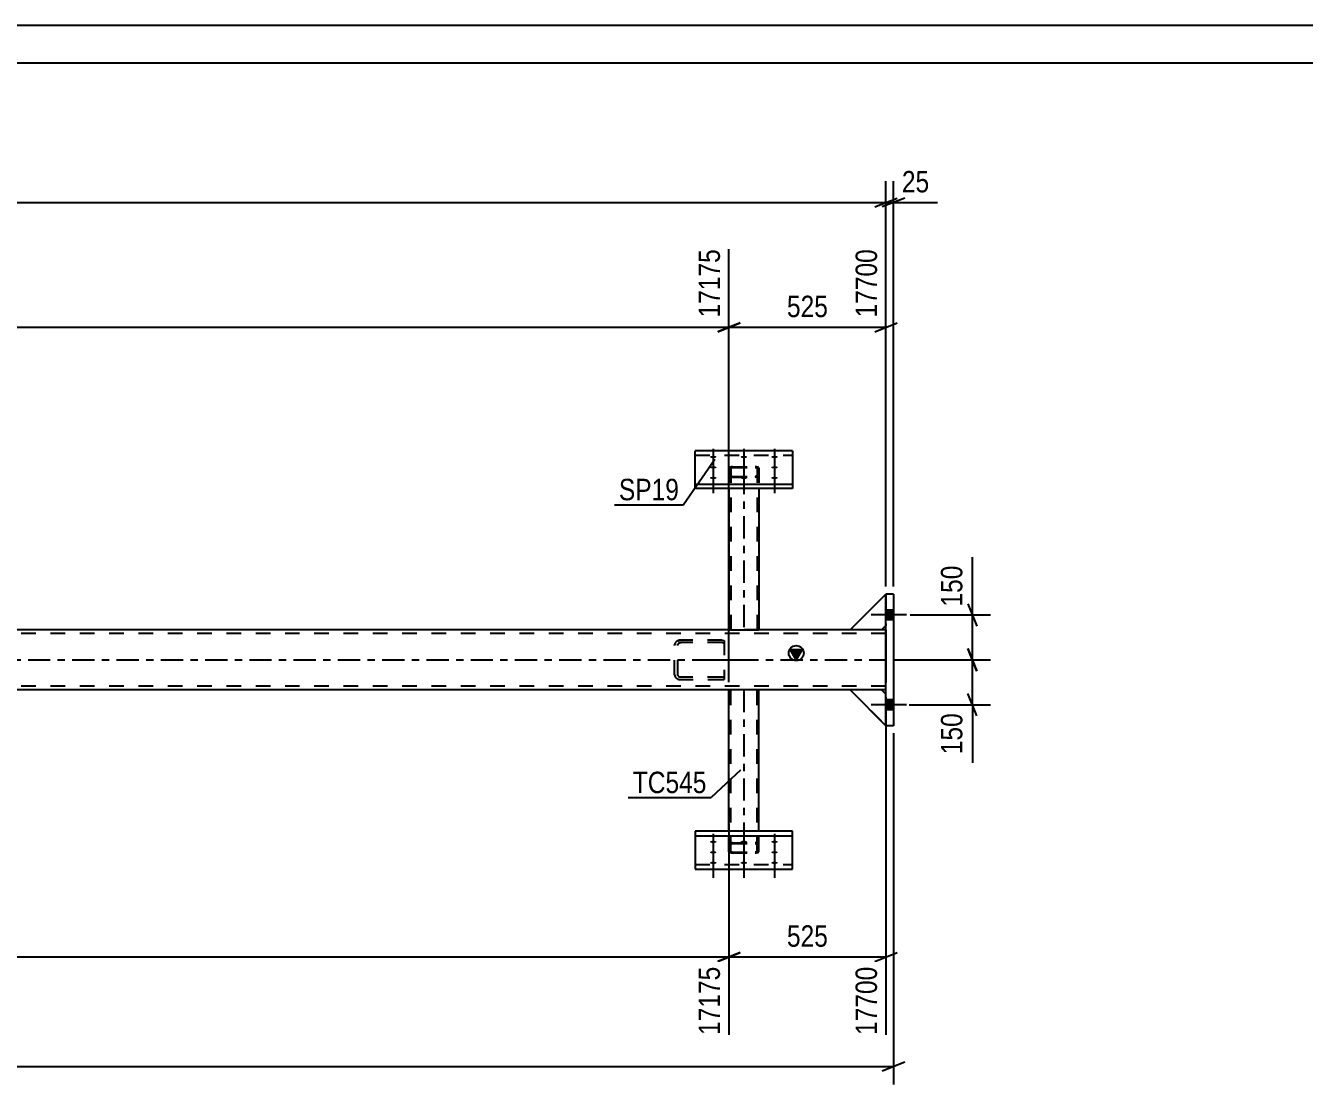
# Model space of a CAD drawing. Header units: millimetres. Extents: x 0 to 1189, y 0 to 841.
# Drawn here: x 591 to 762, y 699.5 to 841 of the extents above; entities that cross this region are included whole.
import ezdxf

# ---------------------------------------------------------------- set-up
doc = ezdxf.new("R2010")
doc.units = ezdxf.units.MM
doc.linetypes.add('DXK_LINE_DOT2', pattern=[3.9198, 1.9599, -1.9599])
doc.linetypes.add('DXK_LINE_DOT3', pattern=[5.9187, 2.979, -0.9799, 0.9799, -0.9799])
doc.styles.add('Arial Narrow', font='ARIALN.TTF', dxfattribs={"height": 0.2})

# ---------------------------------------------------------------- blocks, each defined once
blk = doc.blocks.new('Unknown-717048581-1135')
at = {"color": 5, "linetype": 'Continuous'}
for p, q in [((1189, 841), (0, 841)), ((1184, 836), (5, 836))]:
    blk.add_line(p, q, dxfattribs=at)
blk = doc.blocks.new('Part-717048581-5612 - 5482')
at = {"color": 7, "linetype": 'DXK_LINE_DOT2'}
for p, q in [((701.27, 760.24), (706.07, 765.04)), ((706.07, 765.04), (706.07, 760.84)), ((705.47, 760.24), (701.27, 760.24)), ((706.07, 760.84), (705.47, 760.24))]:
    blk.add_line(p, q, dxfattribs=at)
blk = doc.blocks.new('Part-717048581-5638 - 5482')
at = {"color": 2, "linetype": 'Continuous'}
for p, q in [((705.47, 752.24), (701.27, 752.24)), ((701.27, 752.24), (706.07, 747.44)), ((706.07, 751.64), (705.47, 752.24))]:
    blk.add_line(p, q, dxfattribs=at)
at = {"color": 7, "linetype": 'DXK_LINE_DOT2'}
blk.add_line((706.07, 747.44), (706.07, 751.64), dxfattribs=at)
blk = doc.blocks.new('Part-717048581-5499 - 5482')
at = {"color": 2, "linetype": 'Continuous'}
for p, q in [((685.07, 733.34), (685.07, 752.24)), ((689.07, 752.24), (685.07, 752.24)), ((689.07, 733.34), (689.07, 752.24))]:
    blk.add_line(p, q, dxfattribs=at)
at = {"color": 7, "linetype": 'DXK_LINE_DOT2'}
for p, q in [((685.31, 730.6), (685.31, 752.24)), ((688.76, 752.24), (688.77, 752.24)), ((688.77, 752.24), (688.81, 752.24)), ((688.81, 752.24), (688.83, 752.24)), ((688.83, 730.6), (688.83, 752.24)), ((685.07, 730.6), (685.07, 733.34)), ((689.07, 730.6), (689.07, 733.34)), ((685.11, 731.7), (685.07, 731.64)), ((685.07, 730.6), (685.11, 730.54)), ((685.21, 731.75), (685.11, 731.7)), ((685.11, 730.54), (685.21, 730.48)), ((685.37, 731.79), (685.21, 731.75)), ((685.21, 730.48), (685.37, 730.45)), ((685.31, 731.64), (685.33, 731.67)), ((685.33, 730.57), (685.31, 730.6)), ((685.33, 731.67), (685.38, 731.7)), ((685.38, 730.54), (685.33, 730.57)), ((685.55, 731.8), (685.37, 731.79)), ((685.37, 730.45), (685.55, 730.43)), ((685.38, 731.7), (685.46, 731.71)), ((685.46, 730.52), (685.38, 730.54)), ((685.46, 731.71), (685.55, 731.72)), ((685.55, 730.52), (685.46, 730.52)), ((685.55, 731.8), (688.59, 731.8)), ((685.55, 731.72), (688.59, 731.72)), ((685.55, 730.52), (688.59, 730.52)), ((685.55, 730.43), (688.59, 730.43)), ((688.77, 731.79), (688.59, 731.8)), ((688.59, 731.72), (688.68, 731.71)), ((688.68, 730.52), (688.59, 730.52)), ((688.59, 730.43), (688.77, 730.45)), ((688.68, 731.71), (688.76, 731.7)), ((688.76, 730.54), (688.68, 730.52)), ((688.76, 731.7), (688.81, 731.67)), ((688.81, 730.57), (688.76, 730.54)), ((688.93, 731.75), (688.77, 731.79)), ((688.77, 730.45), (688.93, 730.48)), ((688.81, 731.67), (688.83, 731.64)), ((688.83, 730.6), (688.81, 730.57)), ((689.03, 731.7), (688.93, 731.75)), ((688.93, 730.48), (689.03, 730.54)), ((689.07, 731.64), (689.03, 731.7)), ((689.03, 730.54), (689.07, 730.6))]:
    blk.add_line(p, q, dxfattribs=at)
at = {"color": 7, "linetype": 'DXK_LINE_DOT3'}
blk.add_line((687.07, 752.24), (687.07, 731.12), dxfattribs=at)
blk = doc.blocks.new('Part-717048581-5647 - 5482')
at = {"color": 2, "linetype": 'Continuous'}
for p, q in [((701.27, 760.24), (706.07, 765.04)), ((705.47, 760.24), (701.27, 760.24)), ((706.07, 760.84), (705.47, 760.24))]:
    blk.add_line(p, q, dxfattribs=at)
at = {"color": 7, "linetype": 'DXK_LINE_DOT2'}
blk.add_line((706.07, 760.84), (706.07, 765.04), dxfattribs=at)
blk = doc.blocks.new('Part-717048581-5516 - 5482')
at = {"color": 7, "linetype": 'DXK_LINE_DOT2'}
for p, q in [((677.87, 758.48), (677.81, 758.24)), ((677.81, 754.24), (677.81, 758.24)), ((678.24, 758.24), (678.28, 758.36)), ((678.24, 754.24), (678.24, 758.24)), ((684.17, 758.88), (678.33, 758.88)), ((684.17, 758.56), (678.33, 758.56)), ((678.68, 758.88), (678.35, 758.83)), ((678.52, 758.53), (678.68, 758.56)), ((684.17, 758.88), (684.43, 758.84)), ((684.17, 758.56), (684.34, 758.53)), ((684.34, 758.53), (684.43, 758.49)), ((684.43, 758.84), (684.43, 753.63)), ((677.81, 754.24), (677.87, 753.99)), ((678.28, 754.11), (678.24, 754.24)), ((684.17, 753.92), (678.33, 753.92)), ((678.33, 753.6), (684.17, 753.6)), ((678.35, 753.64), (678.68, 753.6)), ((678.68, 753.92), (678.52, 753.94)), ((684.34, 753.94), (684.17, 753.92)), ((684.17, 753.6), (684.43, 753.63)), ((684.43, 753.98), (684.34, 753.94))]:
    blk.add_line(p, q, dxfattribs=at)
at = {"color": 7, "linetype": 'DXK_LINE_DOT3'}
blk.add_line((681.08, 756.24), (688.28, 756.24), dxfattribs=at)
at = {"color": 7, "linetype": 'DXK_LINE_DOT2'}
for centre, radius, start, end in [((678.55, 758.05), 0.802, 104.5547, 147.5895), ((678.62, 758.14), 0.401, 104.5547, 147.5895), ((678.62, 754.33), 0.401, 212.4105, 255.4453), ((678.55, 754.42), 0.802, 212.4105, 255.4453)]:
    blk.add_arc(centre, radius, start, end, dxfattribs=at)
blk = doc.blocks.new('Part-717048581-5635 - 5482')
at = {"color": 7, "linetype": 'DXK_LINE_DOT2'}
for p, q in [((705.47, 752.24), (701.27, 752.24)), ((701.27, 752.24), (706.07, 747.44)), ((706.07, 751.64), (705.47, 752.24)), ((706.07, 747.44), (706.07, 751.64))]:
    blk.add_line(p, q, dxfattribs=at)
blk = doc.blocks.new('Part-717048581-5582 - 5482')
at = {"color": 2, "linetype": 'Continuous'}
for p, q in [((680.57, 779.13), (680.57, 784.18)), ((693.57, 784.18), (680.57, 784.18)), ((693.57, 784.18), (693.57, 779.13)), ((680.57, 779.73), (693.57, 779.73)), ((693.57, 779.13), (680.57, 779.13))]:
    blk.add_line(p, q, dxfattribs=at)
at = {"color": 7, "linetype": 'DXK_LINE_DOT2'}
blk.add_line((680.57, 783.58), (693.57, 783.58), dxfattribs=at)
blk = doc.blocks.new('Part-717048581-5529 - 5482')
at = {"color": 2, "linetype": 'Continuous'}
for p, q in [((693.57, 733.34), (680.57, 733.34)), ((680.57, 733.34), (680.57, 728.29)), ((680.57, 732.74), (693.57, 732.74)), ((693.57, 728.29), (693.57, 733.34)), ((680.57, 728.29), (693.57, 728.29))]:
    blk.add_line(p, q, dxfattribs=at)
at = {"color": 7, "linetype": 'DXK_LINE_DOT2'}
blk.add_line((680.57, 728.9), (693.57, 728.9), dxfattribs=at)
blk = doc.blocks.new('Part-717048581-5530 - 5482')
at = {"color": 7, "linetype": 'DXK_LINE_DOT2'}
for p, q in [((685.11, 781.94), (685.07, 781.87)), ((685.07, 781.87), (685.07, 779.13)), ((685.21, 781.99), (685.11, 781.94)), ((685.37, 782.02), (685.21, 781.99)), ((685.31, 781.87), (685.33, 781.9)), ((685.31, 781.87), (685.31, 760.24)), ((685.33, 781.9), (685.38, 781.93)), ((685.55, 782.04), (685.37, 782.02)), ((685.38, 781.93), (685.46, 781.95)), ((685.46, 781.95), (685.55, 781.95)), ((685.55, 782.04), (688.59, 782.04)), ((685.55, 781.95), (688.59, 781.95)), ((688.77, 782.02), (688.59, 782.04)), ((688.59, 781.95), (688.68, 781.95)), ((688.68, 781.95), (688.76, 781.93)), ((688.76, 781.93), (688.81, 781.9)), ((688.93, 781.99), (688.77, 782.02)), ((688.81, 781.9), (688.83, 781.87)), ((688.83, 781.87), (688.83, 760.24)), ((689.03, 781.94), (688.93, 781.99)), ((689.07, 781.87), (689.03, 781.94)), ((689.07, 781.87), (689.07, 779.13)), ((685.07, 780.83), (685.11, 780.77)), ((685.11, 780.77), (685.21, 780.72)), ((685.21, 780.72), (685.37, 780.68)), ((685.33, 780.8), (685.31, 780.83)), ((685.38, 780.77), (685.33, 780.8)), ((685.37, 780.68), (685.55, 780.67)), ((685.46, 780.76), (685.38, 780.77)), ((685.55, 780.75), (685.46, 780.76)), ((685.55, 780.75), (688.59, 780.75)), ((685.55, 780.67), (688.59, 780.67)), ((688.68, 780.76), (688.59, 780.75)), ((688.59, 780.67), (688.77, 780.68)), ((688.76, 780.77), (688.68, 780.76)), ((688.81, 780.8), (688.76, 780.77)), ((688.77, 780.68), (688.93, 780.72)), ((688.83, 780.83), (688.81, 780.8)), ((688.93, 780.72), (689.03, 780.77)), ((689.03, 780.77), (689.07, 780.83)), ((688.81, 760.24), (688.83, 760.24))]:
    blk.add_line(p, q, dxfattribs=at)
at = {"color": 7, "linetype": 'DXK_LINE_DOT3'}
blk.add_line((687.07, 781.35), (687.07, 760.24), dxfattribs=at)
at = {"color": 2, "linetype": 'Continuous'}
for p, q in [((685.07, 779.13), (685.07, 760.24)), ((689.07, 779.13), (689.07, 760.24)), ((685.07, 760.24), (689.03, 760.24)), ((689.07, 760.24), (689.03, 760.24))]:
    blk.add_line(p, q, dxfattribs=at)
blk = doc.blocks.new('Part-717048581-5644 - 5482')
at = {"color": 7, "linetype": 'DXK_LINE_DOT2'}
for p, q in [((701.27, 760.24), (706.07, 765.04)), ((706.07, 765.04), (706.07, 760.84)), ((705.47, 760.24), (701.27, 760.24)), ((706.07, 760.84), (705.47, 760.24))]:
    blk.add_line(p, q, dxfattribs=at)
blk = doc.blocks.new('Bolt-717048581-5535 - 5482')
at = {"linetype": 'Continuous'}
for points in [[(706.07, 762.9), (706.07, 761.58), (707.07, 761.58), (707.07, 762.9)], [(706.07, 762.9), (706.07, 761.58), (707.07, 761.58), (707.07, 762.9)], [(706.07, 750.9), (706.07, 749.58), (707.07, 749.58), (707.07, 750.9)], [(706.07, 750.9), (706.07, 749.58), (707.07, 749.58), (707.07, 750.9)]]:
    blk.add_hatch(color=1, dxfattribs=at).paths.add_polyline_path(points)
at = {"color": 1, "linetype": 'Continuous'}
for p, q in [((707.07, 762.9), (706.07, 762.9)), ((707.07, 762.9), (706.07, 762.9)), ((708.83, 762.24), (704.07, 762.24)), ((708.83, 762.24), (704.07, 762.24)), ((707.07, 761.58), (706.07, 761.58)), ((707.07, 761.58), (706.07, 761.58)), ((707.07, 750.9), (706.07, 750.9)), ((707.07, 750.9), (706.07, 750.9)), ((708.83, 750.24), (704.07, 750.24)), ((708.83, 750.24), (704.07, 750.24)), ((707.07, 749.58), (706.07, 749.58)), ((707.07, 749.58), (706.07, 749.58))]:
    blk.add_line(p, q, dxfattribs=at)
blk = doc.blocks.new('Part-717048581-5539 - 5482')
at = {"color": 2, "linetype": 'Continuous'}
for p, q in [((706.07, 747.44), (706.07, 765.04)), ((707.07, 765.04), (706.07, 765.04)), ((707.07, 765.04), (707.07, 747.44)), ((707.07, 747.44), (706.07, 747.44))]:
    blk.add_line(p, q, dxfattribs=at)
blk = doc.blocks.new('Part-717048581-5641 - 5482')
at = {"color": 7, "linetype": 'DXK_LINE_DOT2'}
for p, q in [((705.47, 752.24), (701.27, 752.24)), ((701.27, 752.24), (706.07, 747.44)), ((706.07, 751.64), (705.47, 752.24)), ((706.07, 747.44), (706.07, 751.64))]:
    blk.add_line(p, q, dxfattribs=at)
blk = doc.blocks.new('Bolt-717048581-5561 - 5482')
at = {"linetype": 'Continuous'}
for points in [[(682.97, 732.07), (683.06, 732.07), (683.15, 732.06), (683.23, 732.04), (683.3, 732.02), (683.35, 731.99), (683.39, 731.97), (683.41, 731.94), (683.41, 731.9), (683.39, 731.87), (683.35, 731.84), (683.3, 731.82), (683.23, 731.8), (683.15, 731.78), (683.06, 731.77), (682.97, 731.77), (682.88, 731.77), (682.79, 731.78), (682.71, 731.8), (682.64, 731.82), (682.59, 731.84), (682.55, 731.87), (682.53, 731.9), (682.53, 731.94), (682.55, 731.97), (682.59, 731.99), (682.64, 732.02), (682.71, 732.04), (682.79, 732.06), (682.88, 732.07)], [(687.07, 732.07), (687.16, 732.07), (687.25, 732.06), (687.33, 732.04), (687.4, 732.02), (687.45, 731.99), (687.49, 731.97), (687.51, 731.94), (687.51, 731.9), (687.49, 731.87), (687.45, 731.84), (687.4, 731.82), (687.33, 731.8), (687.25, 731.78), (687.16, 731.77), (687.07, 731.77), (686.98, 731.77), (686.89, 731.78), (686.81, 731.8), (686.74, 731.82), (686.69, 731.84), (686.65, 731.87), (686.63, 731.9), (686.63, 731.94), (686.65, 731.97), (686.69, 731.99), (686.74, 732.02), (686.81, 732.04), (686.89, 732.06), (686.98, 732.07)], [(691.17, 732.07), (691.26, 732.07), (691.35, 732.06), (691.43, 732.04), (691.5, 732.02), (691.55, 731.99), (691.59, 731.97), (691.61, 731.94), (691.61, 731.9), (691.59, 731.87), (691.55, 731.84), (691.5, 731.82), (691.43, 731.8), (691.35, 731.78), (691.26, 731.77), (691.17, 731.77), (691.08, 731.77), (690.99, 731.78), (690.91, 731.8), (690.84, 731.82), (690.79, 731.84), (690.75, 731.87), (690.73, 731.9), (690.73, 731.94), (690.75, 731.97), (690.79, 731.99), (690.84, 732.02), (690.91, 732.04), (690.99, 732.06), (691.08, 732.07)], [(682.97, 730.67), (683.06, 730.66), (683.15, 730.65), (683.23, 730.64), (683.3, 730.62), (683.35, 730.59), (683.39, 730.56), (683.41, 730.53), (683.41, 730.5), (683.39, 730.47), (683.35, 730.44), (683.3, 730.42), (683.23, 730.4), (683.15, 730.38), (683.06, 730.37), (682.97, 730.37), (682.88, 730.37), (682.79, 730.38), (682.71, 730.4), (682.64, 730.42), (682.59, 730.44), (682.55, 730.47), (682.53, 730.5), (682.53, 730.53), (682.55, 730.56), (682.59, 730.59), (682.64, 730.62), (682.71, 730.64), (682.79, 730.65), (682.88, 730.66)], [(691.17, 730.67), (691.26, 730.66), (691.35, 730.65), (691.43, 730.64), (691.5, 730.62), (691.55, 730.59), (691.59, 730.56), (691.61, 730.53), (691.61, 730.5), (691.59, 730.47), (691.55, 730.44), (691.5, 730.42), (691.43, 730.4), (691.35, 730.38), (691.26, 730.37), (691.17, 730.37), (691.08, 730.37), (690.99, 730.38), (690.91, 730.4), (690.84, 730.42), (690.79, 730.44), (690.75, 730.47), (690.73, 730.5), (690.73, 730.53), (690.75, 730.56), (690.79, 730.59), (690.84, 730.62), (690.91, 730.64), (690.99, 730.65), (691.08, 730.66)], [(682.97, 729.27), (683.06, 729.26), (683.15, 729.25), (683.23, 729.24), (683.3, 729.22), (683.35, 729.19), (683.39, 729.16), (683.41, 729.13), (683.41, 729.1), (683.39, 729.07), (683.35, 729.04), (683.3, 729.01), (683.23, 728.99), (683.15, 728.98), (683.06, 728.97), (682.97, 728.96), (682.88, 728.97), (682.79, 728.98), (682.71, 728.99), (682.64, 729.01), (682.59, 729.04), (682.55, 729.07), (682.53, 729.1), (682.53, 729.13), (682.55, 729.16), (682.59, 729.19), (682.64, 729.22), (682.71, 729.24), (682.79, 729.25), (682.88, 729.26)], [(687.07, 729.27), (687.16, 729.26), (687.25, 729.25), (687.33, 729.24), (687.4, 729.22), (687.45, 729.19), (687.49, 729.16), (687.51, 729.13), (687.51, 729.1), (687.49, 729.07), (687.45, 729.04), (687.4, 729.01), (687.33, 728.99), (687.25, 728.98), (687.16, 728.97), (687.07, 728.96), (686.98, 728.97), (686.89, 728.98), (686.81, 728.99), (686.74, 729.01), (686.69, 729.04), (686.65, 729.07), (686.63, 729.1), (686.63, 729.13), (686.65, 729.16), (686.69, 729.19), (686.74, 729.22), (686.81, 729.24), (686.89, 729.25), (686.98, 729.26)], [(691.17, 729.27), (691.26, 729.26), (691.35, 729.25), (691.43, 729.24), (691.5, 729.22), (691.55, 729.19), (691.59, 729.16), (691.61, 729.13), (691.61, 729.1), (691.59, 729.07), (691.55, 729.04), (691.5, 729.01), (691.43, 728.99), (691.35, 728.98), (691.26, 728.97), (691.17, 728.96), (691.08, 728.97), (690.99, 728.98), (690.91, 728.99), (690.84, 729.01), (690.79, 729.04), (690.75, 729.07), (690.73, 729.1), (690.73, 729.13), (690.75, 729.16), (690.79, 729.19), (690.84, 729.22), (690.91, 729.24), (690.99, 729.25), (691.08, 729.26)]]:
    blk.add_hatch(color=1, dxfattribs=at).paths.add_polyline_path(points)
at = {"color": 1, "linetype": 'Continuous'}
for p, q in [((682.97, 733.01), (682.97, 729.89)), ((687.07, 733.01), (687.07, 729.89)), ((691.17, 733.01), (691.17, 729.89)), ((682.97, 731.61), (682.97, 728.49)), ((682.97, 730.21), (682.97, 727.09)), ((687.07, 730.21), (687.07, 727.09)), ((691.17, 731.61), (691.17, 728.49)), ((691.17, 730.21), (691.17, 727.09))]:
    blk.add_line(p, q, dxfattribs=at)
blk = doc.blocks.new('Bolt-717048581-5562 - 5482')
at = {"linetype": 'Continuous'}
for points in [[(682.97, 783.21), (682.88, 783.21), (682.79, 783.22), (682.71, 783.23), (682.64, 783.26), (682.59, 783.28), (682.55, 783.31), (682.53, 783.34), (682.53, 783.37), (682.55, 783.4), (682.59, 783.43), (682.64, 783.46), (682.71, 783.48), (682.79, 783.49), (682.88, 783.5), (682.97, 783.51), (683.06, 783.5), (683.15, 783.49), (683.23, 783.48), (683.3, 783.46), (683.35, 783.43), (683.39, 783.4), (683.41, 783.37), (683.41, 783.34), (683.39, 783.31), (683.35, 783.28), (683.3, 783.26), (683.23, 783.23), (683.15, 783.22), (683.06, 783.21)], [(687.07, 783.21), (686.98, 783.21), (686.89, 783.22), (686.81, 783.23), (686.74, 783.26), (686.69, 783.28), (686.65, 783.31), (686.63, 783.34), (686.63, 783.37), (686.65, 783.4), (686.69, 783.43), (686.74, 783.46), (686.81, 783.48), (686.89, 783.49), (686.98, 783.5), (687.07, 783.51), (687.16, 783.5), (687.25, 783.49), (687.33, 783.48), (687.4, 783.46), (687.45, 783.43), (687.49, 783.4), (687.51, 783.37), (687.51, 783.34), (687.49, 783.31), (687.45, 783.28), (687.4, 783.26), (687.33, 783.23), (687.25, 783.22), (687.16, 783.21)], [(691.17, 783.21), (691.08, 783.21), (690.99, 783.22), (690.91, 783.23), (690.84, 783.26), (690.79, 783.28), (690.75, 783.31), (690.73, 783.34), (690.73, 783.37), (690.75, 783.4), (690.79, 783.43), (690.84, 783.46), (690.91, 783.48), (690.99, 783.49), (691.08, 783.5), (691.17, 783.51), (691.26, 783.5), (691.35, 783.49), (691.43, 783.48), (691.5, 783.46), (691.55, 783.43), (691.59, 783.4), (691.61, 783.37), (691.61, 783.34), (691.59, 783.31), (691.55, 783.28), (691.5, 783.26), (691.43, 783.23), (691.35, 783.22), (691.26, 783.21)], [(682.97, 781.8), (682.88, 781.81), (682.79, 781.82), (682.71, 781.83), (682.64, 781.85), (682.59, 781.88), (682.55, 781.91), (682.53, 781.94), (682.53, 781.97), (682.55, 782), (682.59, 782.03), (682.64, 782.05), (682.71, 782.08), (682.79, 782.09), (682.88, 782.1), (682.97, 782.1), (683.06, 782.1), (683.15, 782.09), (683.23, 782.08), (683.3, 782.05), (683.35, 782.03), (683.39, 782), (683.41, 781.97), (683.41, 781.94), (683.39, 781.91), (683.35, 781.88), (683.3, 781.85), (683.23, 781.83), (683.15, 781.82), (683.06, 781.81)], [(691.17, 781.8), (691.08, 781.81), (690.99, 781.82), (690.91, 781.83), (690.84, 781.85), (690.79, 781.88), (690.75, 781.91), (690.73, 781.94), (690.73, 781.97), (690.75, 782), (690.79, 782.03), (690.84, 782.05), (690.91, 782.08), (690.99, 782.09), (691.08, 782.1), (691.17, 782.1), (691.26, 782.1), (691.35, 782.09), (691.43, 782.08), (691.5, 782.05), (691.55, 782.03), (691.59, 782), (691.61, 781.97), (691.61, 781.94), (691.59, 781.91), (691.55, 781.88), (691.5, 781.85), (691.43, 781.83), (691.35, 781.82), (691.26, 781.81)], [(682.97, 780.4), (682.88, 780.4), (682.79, 780.41), (682.71, 780.43), (682.64, 780.45), (682.59, 780.48), (682.55, 780.51), (682.53, 780.54), (682.53, 780.57), (682.55, 780.6), (682.59, 780.63), (682.64, 780.65), (682.71, 780.67), (682.79, 780.69), (682.88, 780.7), (682.97, 780.7), (683.06, 780.7), (683.15, 780.69), (683.23, 780.67), (683.3, 780.65), (683.35, 780.63), (683.39, 780.6), (683.41, 780.57), (683.41, 780.54), (683.39, 780.51), (683.35, 780.48), (683.3, 780.45), (683.23, 780.43), (683.15, 780.41), (683.06, 780.4)], [(687.07, 780.4), (686.98, 780.4), (686.89, 780.41), (686.81, 780.43), (686.74, 780.45), (686.69, 780.48), (686.65, 780.51), (686.63, 780.54), (686.63, 780.57), (686.65, 780.6), (686.69, 780.63), (686.74, 780.65), (686.81, 780.67), (686.89, 780.69), (686.98, 780.7), (687.07, 780.7), (687.16, 780.7), (687.25, 780.69), (687.33, 780.67), (687.4, 780.65), (687.45, 780.63), (687.49, 780.6), (687.51, 780.57), (687.51, 780.54), (687.49, 780.51), (687.45, 780.48), (687.4, 780.45), (687.33, 780.43), (687.25, 780.41), (687.16, 780.4)], [(691.17, 780.4), (691.08, 780.4), (690.99, 780.41), (690.91, 780.43), (690.84, 780.45), (690.79, 780.48), (690.75, 780.51), (690.73, 780.54), (690.73, 780.57), (690.75, 780.6), (690.79, 780.63), (690.84, 780.65), (690.91, 780.67), (690.99, 780.69), (691.08, 780.7), (691.17, 780.7), (691.26, 780.7), (691.35, 780.69), (691.43, 780.67), (691.5, 780.65), (691.55, 780.63), (691.59, 780.6), (691.61, 780.57), (691.61, 780.54), (691.59, 780.51), (691.55, 780.48), (691.5, 780.45), (691.43, 780.43), (691.35, 780.41), (691.26, 780.4)]]:
    blk.add_hatch(color=1, dxfattribs=at).paths.add_polyline_path(points)
at = {"color": 1, "linetype": 'Continuous'}
for p, q in [((682.97, 784.45), (682.97, 781.33)), ((687.07, 784.45), (687.07, 781.33)), ((691.17, 784.45), (691.17, 781.33)), ((682.97, 783.04), (682.97, 779.92)), ((682.97, 781.64), (682.97, 778.52)), ((687.07, 781.64), (687.07, 778.52)), ((691.17, 783.04), (691.17, 779.92)), ((691.17, 781.64), (691.17, 778.52))]:
    blk.add_line(p, q, dxfattribs=at)
blk = doc.blocks.new('Part-717048581-5664 - 5482')
at = {"linetype": 'Continuous'}
blk.add_hatch(color=2, dxfattribs=at).paths.add_polyline_path([(694.07, 756.24), (693.27, 757.64), (694.87, 757.64)])
at = {"color": 7, "linetype": 'DXK_LINE_DOT2'}
for p, q in [((706.07, 759.76), (76.43, 759.76)), ((689.07, 760.24), (685.07, 760.24)), ((705.47, 760.24), (701.27, 760.24)), ((706.07, 760.24), (706.07, 759.28)), ((706.07, 760.24), (706.07, 759.95)), ((706.07, 752.72), (76.43, 752.72)), ((706.07, 752.24), (706.07, 753.2)), ((689.07, 752.24), (685.07, 752.24)), ((705.47, 752.24), (701.27, 752.24))]:
    blk.add_line(p, q, dxfattribs=at)
at = {"color": 2, "linetype": 'Continuous'}
for p, q in [((685.07, 760.24), (449.08, 760.24)), ((701.27, 760.24), (689.07, 760.24)), ((706.07, 760.24), (705.47, 760.24)), ((706.07, 759.28), (706.07, 753.2)), ((694.07, 756.24), (693.27, 757.64)), ((693.27, 757.64), (694.87, 757.64)), ((694.87, 757.64), (694.07, 756.24)), ((685.07, 752.24), (449.08, 752.24)), ((701.27, 752.24), (689.07, 752.24)), ((706.07, 752.24), (705.47, 752.24))]:
    blk.add_line(p, q, dxfattribs=at)
at = {"color": 7, "linetype": 'DXK_LINE_DOT3'}
blk.add_line((76.43, 756.24), (706.07, 756.24), dxfattribs=at)
at = {"color": 2, "linetype": 'Continuous'}
blk.add_circle((694.07, 757.14), 1, dxfattribs=at)
blk = doc.blocks.new('StraightDimension-717048581-10208 - 5482')
at = {"color": 7, "linetype": 'Continuous'}
for p, q in [((707.07, 746.44), (707.07, 699.5)), ((62.53, 701.9), (707.07, 701.9)), ((705.57, 701.3), (708.57, 702.5))]:
    blk.add_line(p, q, dxfattribs=at)
blk = doc.blocks.new('StraightDimension-717048581-10142 - 5482')
at = {"color": 7, "linetype": 'Continuous'}
for p, q in [((706.07, 766.04), (706.07, 820.21)), ((63.53, 817.36), (706.07, 817.36)), ((704.57, 816.76), (707.57, 817.96))]:
    blk.add_line(p, q, dxfattribs=at)
blk = doc.blocks.new('StraightDimension-717048581-5724 - 5482')
at = {"color": 7, "linetype": 'Continuous'}
for p, q in [((685.07, 753.24), (685.07, 811.13)), ((706.07, 766.04), (706.07, 811.13)), ((686.57, 801.29), (683.57, 800.09)), ((685.07, 800.69), (706.07, 800.69)), ((704.57, 800.09), (707.57, 801.29))]:
    blk.add_line(p, q, dxfattribs=at)
at = {"color": 0, "linetype": 'Continuous'}
blk.add_wipeout([(705.47, 811.73), (701.27, 811.73), (701.27, 801.39), (705.47, 801.39)], dxfattribs=at)
at = {"color": 0}
blk.add_wipeout([(698.91, 801.44), (698.91, 805.64), (692.23, 805.64), (692.23, 801.44)], dxfattribs=at)
at = {"color": 3, "linetype": 'Continuous', "style": 'Arial Narrow'}
blk.add_text('17700', height=2.863, rotation=90.0002, dxfattribs=at).set_placement((704.87, 801.99))
at = {"color": 3, "style": 'Arial Narrow'}
blk.add_text('525', height=2.863, dxfattribs=at).set_placement((692.83, 802.04))
blk = doc.blocks.new('StraightDimension-717048581-5762 - 5482')
at = {"color": 7, "linetype": 'Continuous'}
for p, q in [((685.07, 753.24), (685.07, 811.13)), ((445.08, 800.69), (685.07, 800.69)), ((683.57, 800.09), (686.57, 801.29))]:
    blk.add_line(p, q, dxfattribs=at)
at = {"color": 0, "linetype": 'Continuous'}
blk.add_wipeout([(684.47, 811.73), (680.27, 811.73), (680.27, 801.39), (684.47, 801.39)], dxfattribs=at)
at = {"color": 3, "linetype": 'Continuous', "style": 'Arial Narrow'}
blk.add_text('17175', height=2.863, rotation=90.0002, dxfattribs=at).set_placement((683.87, 801.99))
blk = doc.blocks.new('StraightDimension-717048581-10066 - 5482')
at = {"color": 7, "linetype": 'Continuous'}
for p, q in [((717.03, 763.74), (718.23, 760.74)), ((709.29, 762.24), (720.03, 762.24)), ((717.63, 756.24), (717.63, 762.24)), ((718.23, 754.74), (717.03, 757.74)), ((707.07, 756.24), (720.03, 756.24))]:
    blk.add_line(p, q, dxfattribs=at)
at = {"color": 0}
blk.add_wipeout([(716.88, 769.45), (712.68, 769.45), (712.68, 762.76), (716.88, 762.76)], dxfattribs=at)
at = {"color": 7, "linetype": 'Continuous'}
blk.add_line((717.63, 762.24), (717.63, 769.97), dxfattribs=at)
blk.add_line((717.63, 762.24), (717.63, 769.97), dxfattribs=at)
at = {"color": 3, "style": 'Arial Narrow'}
blk.add_text('150', height=2.863, rotation=90.0002, dxfattribs=at).set_placement((716.28, 763.36))
blk = doc.blocks.new('StraightDimension-717048581-10067 - 5482')
at = {"color": 7, "linetype": 'Continuous'}
for p, q in [((717.03, 757.74), (718.23, 754.74)), ((707.07, 756.24), (720.03, 756.24)), ((717.63, 750.24), (717.63, 756.24)), ((718.23, 748.74), (717.03, 751.74)), ((709.15, 750.24), (720.03, 750.24))]:
    blk.add_line(p, q, dxfattribs=at)
at = {"color": 0}
blk.add_wipeout([(716.88, 749.71), (712.68, 749.71), (712.68, 743.03), (716.88, 743.03)], dxfattribs=at)
at = {"color": 7, "linetype": 'Continuous'}
blk.add_line((717.63, 750.24), (717.63, 742.5), dxfattribs=at)
blk.add_line((717.63, 750.24), (717.63, 742.5), dxfattribs=at)
at = {"color": 3, "style": 'Arial Narrow'}
blk.add_text('150', height=2.863, rotation=90.0002, dxfattribs=at).set_placement((716.28, 743.63))
blk = doc.blocks.new('StraightDimension-717048581-10085 - 5482')
at = {"color": 7, "linetype": 'Continuous'}
for p, q in [((706.07, 751.24), (706.07, 706.11)), ((685.07, 734.36), (685.07, 706.11)), ((686.57, 717.15), (683.57, 715.95)), ((685.07, 716.55), (706.07, 716.55)), ((704.57, 715.95), (707.57, 717.15))]:
    blk.add_line(p, q, dxfattribs=at)
at = {"color": 0}
blk.add_wipeout([(698.91, 717.3), (698.91, 721.5), (692.23, 721.5), (692.23, 717.3)], dxfattribs=at)
at = {"color": 0, "linetype": 'Continuous'}
blk.add_wipeout([(705.47, 715.85), (701.27, 715.85), (701.27, 705.51), (705.47, 705.51)], dxfattribs=at)
at = {"color": 3, "style": 'Arial Narrow'}
blk.add_text('525', height=2.863, dxfattribs=at).set_placement((692.83, 717.9))
at = {"color": 3, "linetype": 'Continuous', "style": 'Arial Narrow'}
blk.add_text('17700', height=2.863, rotation=90.0002, dxfattribs=at).set_placement((704.87, 706.11))
blk = doc.blocks.new('StraightDimension-717048581-10086 - 5482')
at = {"color": 7, "linetype": 'Continuous'}
for p, q in [((685.07, 734.36), (685.07, 706.11)), ((445.08, 716.55), (685.07, 716.55)), ((683.57, 715.95), (686.57, 717.15))]:
    blk.add_line(p, q, dxfattribs=at)
at = {"color": 0, "linetype": 'Continuous'}
blk.add_wipeout([(684.47, 715.85), (680.27, 715.85), (680.27, 705.51), (684.47, 705.51)], dxfattribs=at)
at = {"color": 3, "linetype": 'Continuous', "style": 'Arial Narrow'}
blk.add_text('17175', height=2.863, rotation=90.0002, dxfattribs=at).set_placement((683.87, 706.11))
blk = doc.blocks.new('StraightDimension-717048581-10141 - 5482')
at = {"color": 7, "linetype": 'Continuous'}
for p, q in [((706.07, 766.04), (706.07, 820.21)), ((707.07, 766.04), (707.07, 820.21)), ((704.57, 816.76), (707.57, 817.96)), ((708.57, 817.96), (705.57, 816.76)), ((706.07, 817.36), (707.07, 817.36))]:
    blk.add_line(p, q, dxfattribs=at)
at = {"color": 0}
blk.add_wipeout([(712.45, 818.11), (712.45, 822.31), (707.6, 822.31), (707.6, 818.11)], dxfattribs=at)
at = {"color": 7, "linetype": 'Continuous'}
blk.add_line((707.07, 817.36), (712.98, 817.36), dxfattribs=at)
blk.add_line((707.07, 817.36), (712.98, 817.36), dxfattribs=at)
at = {"color": 3, "style": 'Arial Narrow'}
blk.add_text('25', height=2.863, dxfattribs=at).set_placement((708.2, 818.71))
blk = doc.blocks.new('Mark-717048581-5495 - 5482')
at = {"color": 0}
blk.add_wipeout([(682.09, 738.43), (682.09, 741.43), (672.22, 741.43), (672.22, 738.43)], dxfattribs=at)
blk.add_wipeout([(682.09, 738.43), (682.09, 741.43), (672.22, 741.43), (672.22, 738.43)], dxfattribs=at)
at = {"color": 30, "linetype": 'Continuous'}
for p in [(686.64, 741.48), (671.62, 737.83)]:
    blk.add_line(p, (682.69, 737.83), dxfattribs=at)
at = {"color": 3, "style": 'Arial Narrow'}
blk.add_text('TC545', height=2.863, dxfattribs=at).set_placement((672.22, 738.43))
blk = doc.blocks.new('Mark-717048581-5578 - 5482')
at = {"color": 0}
blk.add_wipeout([(678.4, 777.57), (678.4, 780.57), (670.36, 780.57), (670.36, 777.57)], dxfattribs=at)
blk.add_wipeout([(678.4, 777.57), (678.4, 780.57), (670.36, 780.57), (670.36, 777.57)], dxfattribs=at)
at = {"color": 30, "linetype": 'Continuous'}
for p in [(683.19, 783.02), (669.76, 776.97)]:
    blk.add_line(p, (679, 776.97), dxfattribs=at)
at = {"color": 3, "style": 'Arial Narrow'}
blk.add_text('SP19', height=2.863, dxfattribs=at).set_placement((670.36, 777.57))

msp = doc.modelspace()

# ---------------------------------------------------------------- block references
for name in ['Unknown-717048581-1135', 'Part-717048581-5582 - 5482', 'Bolt-717048581-5562 - 5482', 'Part-717048581-5530 - 5482', 'Part-717048581-5612 - 5482', 'Part-717048581-5647 - 5482', 'Part-717048581-5644 - 5482', 'Part-717048581-5539 - 5482', 'Bolt-717048581-5535 - 5482', 'Part-717048581-5664 - 5482', 'Part-717048581-5516 - 5482', 'Part-717048581-5499 - 5482', 'Part-717048581-5638 - 5482', 'Part-717048581-5635 - 5482', 'Part-717048581-5641 - 5482', 'Part-717048581-5529 - 5482', 'Bolt-717048581-5561 - 5482']:
    msp.add_blockref(name, (0, 0))

# ---------------------------------------------------------------- next in the draw order: block references
for name in ['StraightDimension-717048581-10142 - 5482', 'StraightDimension-717048581-10208 - 5482']:
    msp.add_blockref(name, (0, 0))

# ---------------------------------------------------------------- next in the draw order: block references
msp.add_blockref('StraightDimension-717048581-5724 - 5482', (0, 0))

# ---------------------------------------------------------------- next in the draw order: block references
for name in ['StraightDimension-717048581-5762 - 5482', 'StraightDimension-717048581-10066 - 5482']:
    msp.add_blockref(name, (0, 0))

# ---------------------------------------------------------------- next in the draw order: block references
for name in ['StraightDimension-717048581-10141 - 5482', 'Mark-717048581-5578 - 5482', 'StraightDimension-717048581-10067 - 5482']:
    msp.add_blockref(name, (0, 0))

# ---------------------------------------------------------------- next in the draw order: block references
msp.add_blockref('StraightDimension-717048581-10085 - 5482', (0, 0))

# ---------------------------------------------------------------- next in the draw order: block references
for name in ['Mark-717048581-5495 - 5482', 'StraightDimension-717048581-10086 - 5482']:
    msp.add_blockref(name, (0, 0))

doc.saveas('drawing.dxf')
